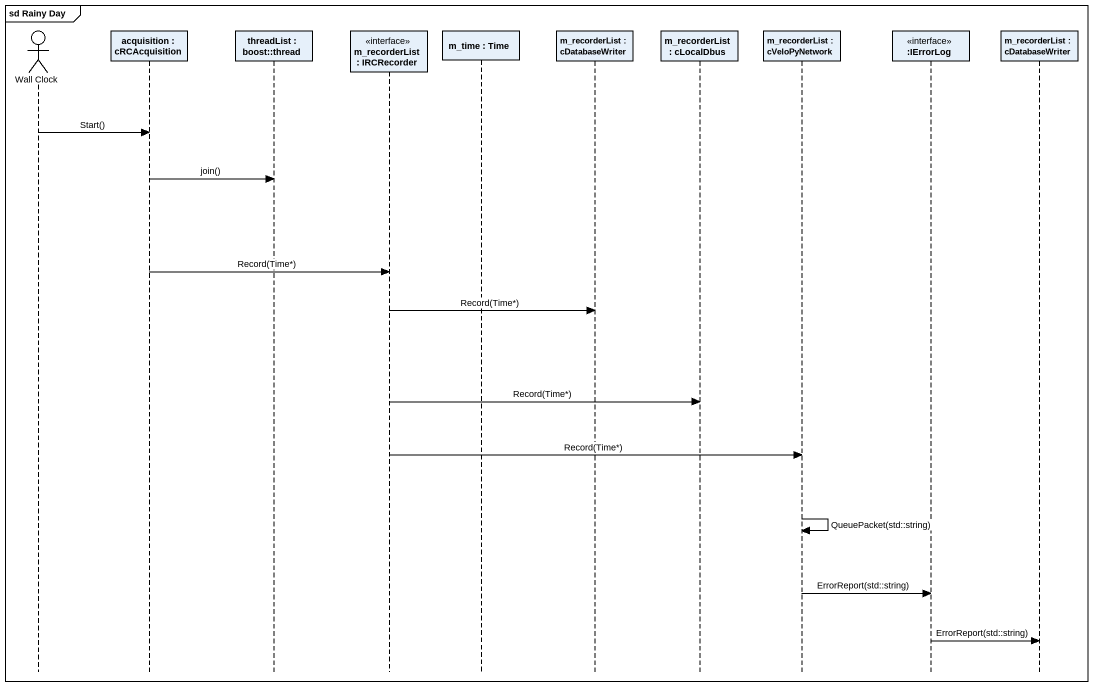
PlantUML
@startuml
mainframe sd Rainy Day
hide footbox
actor "Wall Clock" as Wall_Clock
participant "acquisition : cRCAcquisition" as acquisition
participant "threadList : boost::thread" as threadList
participant "m_recorderList : IRCRecorder" as m_recorderList <<interface>>
participant "m_time : Time" as m_time
participant "m_recorderList : cDatabaseWriter" as m_recorderList_2
participant "m_recorderList : cLocalDbus" as m_recorderList_3
participant "m_recorderList : cVeloPyNetwork" as m_recorderList_4
participant ":IErrorLog" as IErrorLog <<interface>>
participant "m_recorderList : cDatabaseWriter" as m_recorderList_5

Wall_Clock -> acquisition : Start()
acquisition -> threadList : join()
acquisition -> m_recorderList : Record(Time*)
m_recorderList -> m_recorderList_2 : Record(Time*)
m_recorderList -> m_recorderList_3 : Record(Time*)
m_recorderList -> m_recorderList_4 : Record(Time*)
m_recorderList_4 -> m_recorderList_4 : QueuePacket(std::string)
m_recorderList_4 -> IErrorLog : ErrorReport(std::string)
IErrorLog -> m_recorderList_5 : ErrorReport(std::string)
@enduml
